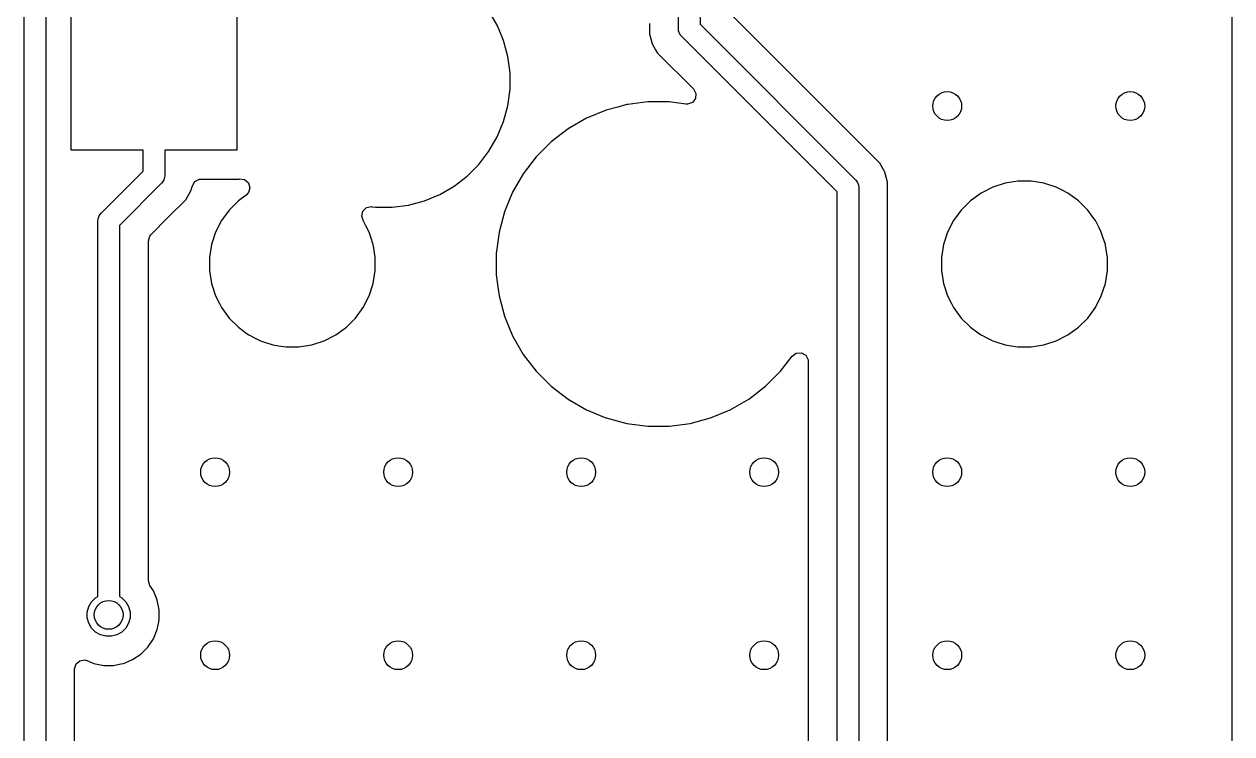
# Model space of a CAD drawing. Extents: x 2.6 to 14.2, y -9.4 to -3.8.
# Drawn here: x 3.379 to 4.039, y -7.573 to -7.186 of the extents above; entities that cross this region are included whole.
import ezdxf

# ---------------------------------------------------------------- set-up
doc = ezdxf.new("R2010")
doc.units = 0
doc.header["$MEASUREMENT"] = 0
doc.layers.add('BLACK', color=7, linetype='CONTINUOUS')

msp = doc.modelspace()

# ---------------------------------------------------------------- linework, layer by layer
at = {"layer": 'BLACK', "linetype": 'CONTINUOUS'}
for p, q in [((3.73635, -7.18827), (3.73635, -6.89933)), ((3.74816, -6.90177), (3.74816, -7.18582)), ((3.3789, -8.06355), (3.3789, -6.99472)), ((3.39071, -6.99472), (3.39071, -8.0611)), ((4.03872, -7.01562), (4.03872, -7.88956)), ((3.40457, -7.25465), (3.40457, -7.17591)), ((3.49512, -7.17591), (3.49512, -7.25465)), ((3.63738, -7.18631), (3.63286, -7.17849)), ((3.72058, -7.18541), (3.72058, -7.19112)), ((3.84633, -7.26169), (3.76536, -7.18072)), ((3.63841, -7.18881), (3.63738, -7.18631)), ((3.63738, -7.18631), (3.63738, -7.18631)), ((3.63738, -7.18631), (3.63738, -7.18631)), ((3.64083, -7.19466), (3.63841, -7.18881)), ((3.72058, -7.19112), (3.72206, -7.19663)), ((3.73646, -7.18942), (3.73635, -7.18827)), ((3.73735, -7.19155), (3.73646, -7.18942)), ((3.73808, -7.19244), (3.73735, -7.19155)), ((3.74816, -7.18582), (3.83316, -7.27082)), ((3.64317, -7.20338), (3.64083, -7.19466)), ((3.72206, -7.19663), (3.72386, -7.19976)), ((3.82308, -7.27744), (3.73808, -7.19244)), ((3.64435, -7.21234), (3.64317, -7.20338)), ((3.72386, -7.19976), (3.72491, -7.20158)), ((3.72491, -7.20158), (3.72491, -7.20158)), ((3.72491, -7.20158), (3.74451, -7.22117)), ((3.64435, -7.22138), (3.64435, -7.21234)), ((3.64317, -7.23033), (3.64435, -7.22138)), ((3.74451, -7.22117), (3.74583, -7.22359)), ((3.74583, -7.22359), (3.74563, -7.22633)), ((3.64083, -7.23906), (3.64317, -7.23033)), ((3.7033, -7.23106), (3.69689, -7.23278)), ((3.70811, -7.22977), (3.7033, -7.23106)), ((3.70866, -7.2297), (3.70811, -7.22977)), ((3.71963, -7.22826), (3.70866, -7.2297)), ((3.73124, -7.22826), (3.71963, -7.22826)), ((3.71963, -7.22826), (3.71963, -7.22826)), ((3.74042, -7.22946), (3.73124, -7.22826)), ((3.73124, -7.22826), (3.73124, -7.22826)), ((3.73124, -7.22826), (3.73124, -7.22826)), ((3.74141, -7.22949), (3.74042, -7.22946)), ((3.74398, -7.22853), (3.74141, -7.22949)), ((3.74563, -7.22633), (3.74398, -7.22853)), ((3.68616, -7.23722), (3.6761, -7.24303)), ((3.69689, -7.23278), (3.68616, -7.23722)), ((3.68616, -7.23722), (3.68616, -7.23722)), ((3.69689, -7.23278), (3.69689, -7.23278)), ((3.63738, -7.24741), (3.64083, -7.23906)), ((3.6761, -7.24303), (3.66689, -7.2501)), ((3.63286, -7.25523), (3.63738, -7.24741)), ((3.66689, -7.2501), (3.65868, -7.25831)), ((3.66689, -7.2501), (3.66689, -7.2501)), ((3.44394, -7.25465), (3.40457, -7.25465)), ((3.44394, -7.26605), (3.44394, -7.25465)), ((3.49512, -7.25465), (3.45575, -7.25465)), ((3.45575, -7.25465), (3.45575, -7.2685)), ((3.62736, -7.2624), (3.63286, -7.25523)), ((3.62097, -7.26878), (3.62736, -7.2624)), ((3.62736, -7.2624), (3.62736, -7.2624)), ((3.62736, -7.2624), (3.62736, -7.2624)), ((3.65868, -7.25831), (3.6516, -7.26753)), ((3.65868, -7.25831), (3.65868, -7.25831)), ((3.84877, -7.26592), (3.84633, -7.26169)), ((3.84633, -7.26169), (3.84633, -7.26169)), ((3.42091, -7.28908), (3.44394, -7.26605)), ((3.45517, -7.27077), (3.45475, -7.27178)), ((3.45563, -7.26965), (3.45517, -7.27077)), ((3.45575, -7.2685), (3.45563, -7.26965)), ((3.47223, -7.27169), (3.4747, -7.27049)), ((3.4747, -7.27049), (3.47551, -7.27042)), ((3.47551, -7.27042), (3.49636, -7.27042)), ((3.49636, -7.27042), (3.49664, -7.27038)), ((3.49664, -7.27038), (3.49937, -7.27073)), ((3.49937, -7.27073), (3.50148, -7.2725)), ((3.6138, -7.27428), (3.62097, -7.26878)), ((3.62097, -7.26878), (3.62097, -7.26878)), ((3.62097, -7.26878), (3.62097, -7.26878)), ((3.6516, -7.26753), (3.6458, -7.27759)), ((3.83316, -7.27082), (3.83389, -7.27172)), ((3.84895, -7.26622), (3.84877, -7.26592)), ((3.84918, -7.26663), (3.84895, -7.26622)), ((3.85066, -7.27214), (3.84918, -7.26663)), ((3.45402, -7.27268), (3.43099, -7.2957)), ((3.45475, -7.27178), (3.45402, -7.27268)), ((3.46719, -7.28181), (3.47004, -7.27687)), ((3.47004, -7.27687), (3.47048, -7.27522)), ((3.47048, -7.27522), (3.47055, -7.27495)), ((3.47055, -7.27495), (3.4708, -7.27404)), ((3.4708, -7.27404), (3.47223, -7.27169)), ((3.50155, -7.27778), (3.50028, -7.27915)), ((3.50148, -7.2725), (3.50229, -7.27513)), ((3.50229, -7.27513), (3.50155, -7.27778)), ((3.60598, -7.2788), (3.6138, -7.27428)), ((3.6458, -7.27759), (3.64135, -7.28832)), ((3.6458, -7.27759), (3.6458, -7.27759)), ((3.82308, -8.09609), (3.82308, -7.27744)), ((3.83389, -7.27172), (3.83417, -7.27237)), ((3.83417, -7.27237), (3.83478, -7.27384)), ((3.83478, -7.27384), (3.83489, -7.275)), ((3.83489, -7.275), (3.83489, -8.09853)), ((3.85066, -7.31329), (3.85066, -7.27214)), ((3.85066, -7.27214), (3.85066, -7.27214)), ((3.90805, -7.27488), (3.90169, -7.27812)), ((3.91483, -7.27268), (3.90805, -7.27488)), ((3.90805, -7.27488), (3.90805, -7.27488)), ((3.92187, -7.27156), (3.91483, -7.27268)), ((3.929, -7.27156), (3.92187, -7.27156)), ((3.92187, -7.27156), (3.92187, -7.27156)), ((3.93604, -7.27268), (3.929, -7.27156)), ((3.929, -7.27156), (3.929, -7.27156)), ((3.94282, -7.27488), (3.93604, -7.27268)), ((3.94605, -7.27653), (3.94282, -7.27488)), ((3.94282, -7.27488), (3.94282, -7.27488)), ((3.94917, -7.27812), (3.94605, -7.27653)), ((3.45767, -7.29132), (3.46719, -7.28181)), ((3.49593, -7.28231), (3.49088, -7.28735)), ((3.50028, -7.27915), (3.49593, -7.28231)), ((3.49593, -7.28231), (3.49593, -7.28231)), ((3.58891, -7.2846), (3.59763, -7.28226)), ((3.59763, -7.28226), (3.60598, -7.2788)), ((3.89593, -7.28231), (3.89088, -7.28735)), ((3.90169, -7.27812), (3.89593, -7.28231)), ((3.89593, -7.28231), (3.89593, -7.28231)), ((3.95494, -7.28231), (3.94917, -7.27812)), ((3.94917, -7.27812), (3.94917, -7.27812)), ((3.94917, -7.27812), (3.94917, -7.27812)), ((3.95998, -7.28735), (3.95494, -7.28231)), ((3.95494, -7.28231), (3.95494, -7.28231)), ((3.41929, -7.2921), (3.41995, -7.29051)), ((3.41995, -7.29051), (3.42018, -7.28998)), ((3.42018, -7.28998), (3.42091, -7.28908)), ((3.49088, -7.28735), (3.48669, -7.29312)), ((3.49088, -7.28735), (3.49088, -7.28735)), ((3.56332, -7.29062), (3.56394, -7.28794)), ((3.56413, -7.29292), (3.56332, -7.29062)), ((3.56394, -7.28794), (3.56591, -7.28602)), ((3.56591, -7.28602), (3.56861, -7.28548)), ((3.56861, -7.28548), (3.56882, -7.2855)), ((3.56882, -7.2855), (3.57092, -7.28578)), ((3.57092, -7.28578), (3.57092, -7.28578)), ((3.57092, -7.28578), (3.57995, -7.28578)), ((3.57995, -7.28578), (3.58891, -7.2846)), ((3.57995, -7.28578), (3.57995, -7.28578)), ((3.64135, -7.28832), (3.63836, -7.29947)), ((3.64135, -7.28832), (3.64135, -7.28832)), ((3.89088, -7.28735), (3.88669, -7.29312)), ((3.89088, -7.28735), (3.89088, -7.28735)), ((3.9628, -7.29123), (3.95998, -7.28735)), ((3.95998, -7.28735), (3.95998, -7.28735)), ((3.41918, -7.29326), (3.41929, -7.2921)), ((3.41918, -7.49838), (3.41918, -7.29326)), ((3.43099, -7.2957), (3.43099, -7.49838)), ((3.44819, -7.3008), (3.45767, -7.29132)), ((3.48669, -7.29312), (3.48346, -7.29947)), ((3.56407, -7.29295), (3.56413, -7.29292)), ((3.56417, -7.29312), (3.56407, -7.29295)), ((3.5656, -7.29593), (3.56417, -7.29312)), ((3.56417, -7.29312), (3.56417, -7.29312)), ((3.56417, -7.29312), (3.56417, -7.29312)), ((3.56741, -7.29947), (3.5656, -7.29593)), ((3.88669, -7.29312), (3.88346, -7.29947)), ((3.96417, -7.29312), (3.9628, -7.29123)), ((3.96622, -7.29714), (3.96417, -7.29312)), ((3.96741, -7.29947), (3.96622, -7.29714)), ((3.44676, -7.30426), (3.44753, -7.30162)), ((3.44753, -7.30162), (3.44819, -7.3008)), ((3.48346, -7.29947), (3.48125, -7.30625)), ((3.48346, -7.29947), (3.48346, -7.29947)), ((3.56831, -7.30223), (3.56741, -7.29947)), ((3.56741, -7.29947), (3.56741, -7.29947)), ((3.56961, -7.30625), (3.56831, -7.30223)), ((3.63835, -7.29954), (3.63683, -7.31105)), ((3.63836, -7.29947), (3.63835, -7.29954)), ((3.63835, -7.29954), (3.63835, -7.29954)), ((3.88346, -7.29947), (3.88125, -7.30625)), ((3.88346, -7.29947), (3.88346, -7.29947)), ((3.96831, -7.30223), (3.96741, -7.29947)), ((3.96741, -7.29947), (3.96741, -7.29947)), ((3.96961, -7.30625), (3.96831, -7.30223)), ((3.44676, -7.48981), (3.44676, -7.30426)), ((3.48125, -7.30625), (3.48014, -7.31329)), ((3.5699, -7.30806), (3.56961, -7.30625)), ((3.57073, -7.31329), (3.5699, -7.30806)), ((3.88125, -7.30625), (3.88014, -7.31329)), ((3.9699, -7.30806), (3.96961, -7.30625)), ((3.97073, -7.31329), (3.9699, -7.30806)), ((3.48014, -7.31329), (3.48014, -7.32042)), ((3.57073, -7.32042), (3.57073, -7.31329)), ((3.63683, -7.31105), (3.63683, -7.32267)), ((3.85066, -8.06786), (3.85066, -7.31329)), ((3.88014, -7.31329), (3.88014, -7.32042)), ((3.97073, -7.32042), (3.97073, -7.31329)), ((3.48014, -7.32042), (3.48125, -7.32746)), ((3.56961, -7.32746), (3.57036, -7.32273)), ((3.57036, -7.32273), (3.57073, -7.32042)), ((3.63683, -7.32267), (3.63786, -7.33051)), ((3.88014, -7.32042), (3.88125, -7.32746)), ((3.96961, -7.32746), (3.97036, -7.32273)), ((3.97036, -7.32273), (3.97073, -7.32042)), ((3.48125, -7.32746), (3.48346, -7.33425)), ((3.56741, -7.33425), (3.56961, -7.32746)), ((3.63786, -7.33051), (3.63835, -7.33418)), ((3.88125, -7.32746), (3.88346, -7.33425)), ((3.96741, -7.33425), (3.96961, -7.32746)), ((3.48346, -7.33425), (3.48346, -7.33425)), ((3.48346, -7.33425), (3.4856, -7.33846)), ((3.56417, -7.3406), (3.56741, -7.33425)), ((3.63835, -7.33418), (3.64135, -7.3454)), ((3.88346, -7.33425), (3.88346, -7.33425)), ((3.88346, -7.33425), (3.8856, -7.33846)), ((3.96417, -7.3406), (3.96741, -7.33425)), ((3.4856, -7.33846), (3.48654, -7.34029)), ((3.48654, -7.34029), (3.48669, -7.3406)), ((3.48669, -7.3406), (3.49088, -7.34637)), ((3.55998, -7.34637), (3.56417, -7.3406)), ((3.8856, -7.33846), (3.88654, -7.34029)), ((3.88654, -7.34029), (3.88669, -7.3406)), ((3.88669, -7.3406), (3.89088, -7.34637)), ((3.95998, -7.34637), (3.96417, -7.3406)), ((3.49088, -7.34637), (3.49088, -7.34637)), ((3.49088, -7.34637), (3.49593, -7.35141)), ((3.55494, -7.35141), (3.55998, -7.34637)), ((3.64135, -7.3454), (3.64135, -7.3454)), ((3.64135, -7.3454), (3.6458, -7.35613)), ((3.89088, -7.34637), (3.89088, -7.34637)), ((3.89088, -7.34637), (3.89593, -7.35141)), ((3.95494, -7.35141), (3.95998, -7.34637)), ((3.49593, -7.35141), (3.49593, -7.35141)), ((3.49593, -7.35141), (3.50078, -7.35493)), ((3.50078, -7.35493), (3.50169, -7.3556)), ((3.50169, -7.3556), (3.50553, -7.35755)), ((3.54282, -7.35884), (3.54917, -7.3556)), ((3.54917, -7.3556), (3.55494, -7.35141)), ((3.6458, -7.35613), (3.6458, -7.35613)), ((3.6458, -7.35613), (3.6516, -7.36619)), ((3.89593, -7.35141), (3.89593, -7.35141)), ((3.89593, -7.35141), (3.90078, -7.35493)), ((3.90078, -7.35493), (3.90169, -7.3556)), ((3.90169, -7.3556), (3.90553, -7.35755)), ((3.94282, -7.35884), (3.94917, -7.3556)), ((3.94917, -7.3556), (3.95494, -7.35141)), ((3.50553, -7.35755), (3.50805, -7.35884)), ((3.50805, -7.35884), (3.50805, -7.35884)), ((3.50805, -7.35884), (3.5097, -7.35937)), ((3.5097, -7.35937), (3.51483, -7.36104)), ((3.51483, -7.36104), (3.51809, -7.36155)), ((3.51809, -7.36155), (3.52187, -7.36215)), ((3.52187, -7.36215), (3.52187, -7.36215)), ((3.52187, -7.36215), (3.529, -7.36215)), ((3.529, -7.36215), (3.53241, -7.36161)), ((3.53241, -7.36161), (3.53604, -7.36104)), ((3.53604, -7.36104), (3.54282, -7.35884)), ((3.90553, -7.35755), (3.90805, -7.35884)), ((3.90805, -7.35884), (3.90805, -7.35884)), ((3.90805, -7.35884), (3.9097, -7.35937)), ((3.9097, -7.35937), (3.91483, -7.36104)), ((3.91483, -7.36104), (3.91809, -7.36155)), ((3.91809, -7.36155), (3.92187, -7.36215)), ((3.92187, -7.36215), (3.92187, -7.36215)), ((3.92187, -7.36215), (3.929, -7.36215)), ((3.929, -7.36215), (3.93241, -7.36161)), ((3.93241, -7.36161), (3.93604, -7.36104)), ((3.93604, -7.36104), (3.94282, -7.35884)), ((3.6516, -7.36619), (3.65868, -7.3754)), ((3.79219, -7.3754), (3.79856, -7.36711)), ((3.79856, -7.36711), (3.80078, -7.36549)), ((3.80078, -7.36549), (3.80352, -7.36532)), ((3.80352, -7.36532), (3.80592, -7.36667)), ((3.80592, -7.36667), (3.80721, -7.3691)), ((3.80721, -7.3691), (3.80731, -7.37008)), ((3.80731, -7.37008), (3.80731, -8.08753)), ((3.65868, -7.3754), (3.65868, -7.3754)), ((3.65868, -7.3754), (3.66689, -7.38362)), ((3.78398, -7.38362), (3.79219, -7.3754)), ((3.66689, -7.38362), (3.66689, -7.38362)), ((3.66689, -7.38362), (3.6761, -7.39069)), ((3.77476, -7.39069), (3.78398, -7.38362)), ((3.6761, -7.39069), (3.68616, -7.39649)), ((3.68616, -7.39649), (3.68616, -7.39649)), ((3.68616, -7.39649), (3.68616, -7.39649)), ((3.68616, -7.39649), (3.69367, -7.39961)), ((3.75397, -7.40094), (3.7647, -7.39649)), ((3.7647, -7.39649), (3.77476, -7.39069)), ((3.69367, -7.39961), (3.69666, -7.40084)), ((3.69666, -7.40084), (3.69689, -7.40094)), ((3.69689, -7.40094), (3.70811, -7.40394)), ((3.74276, -7.40394), (3.75397, -7.40094)), ((3.70811, -7.40394), (3.71963, -7.40546)), ((3.71963, -7.40546), (3.71963, -7.40546)), ((3.71963, -7.40546), (3.73124, -7.40546)), ((3.73124, -7.40546), (3.74276, -7.40394)), ((3.73124, -7.40546), (3.73124, -7.40546)), ((3.44676, -7.4899), (3.44676, -7.48981)), ((3.44758, -7.49252), (3.44676, -7.4899)), ((3.44953, -7.49543), (3.44758, -7.49252)), ((3.45141, -7.49999), (3.44953, -7.49543)), ((3.44953, -7.49543), (3.44953, -7.49543)), ((3.41417, -7.50398), (3.41572, -7.50131)), ((3.41572, -7.50131), (3.4179, -7.49913)), ((3.4179, -7.49913), (3.41918, -7.49838)), ((3.43099, -7.49838), (3.43228, -7.49913)), ((3.43228, -7.49913), (3.43446, -7.50131)), ((3.43446, -7.50131), (3.436, -7.50398)), ((3.45161, -7.50045), (3.45141, -7.49999)), ((3.45267, -7.50578), (3.45161, -7.50045)), ((3.45161, -7.50045), (3.45161, -7.50045)), ((3.45161, -7.50045), (3.45161, -7.50045)), ((3.41338, -7.50695), (3.41417, -7.50398)), ((3.41338, -7.51004), (3.41338, -7.50695)), ((3.436, -7.50398), (3.4368, -7.50695)), ((3.4368, -7.50695), (3.4368, -7.51004)), ((3.45267, -7.51121), (3.45267, -7.50578)), ((3.41417, -7.51302), (3.41338, -7.51004)), ((3.41572, -7.51569), (3.41417, -7.51302)), ((3.436, -7.51302), (3.43446, -7.51569)), ((3.4368, -7.51004), (3.436, -7.51302)), ((3.45161, -7.51654), (3.45228, -7.51316)), ((3.45228, -7.51316), (3.45267, -7.51121)), ((3.4179, -7.51787), (3.41572, -7.51569)), ((3.42057, -7.51941), (3.4179, -7.51787)), ((3.42354, -7.52021), (3.42057, -7.51941)), ((3.42663, -7.52021), (3.42354, -7.52021)), ((3.42961, -7.51941), (3.42663, -7.52021)), ((3.43228, -7.51787), (3.42961, -7.51941)), ((3.43446, -7.51569), (3.43228, -7.51787)), ((3.44651, -7.52608), (3.44953, -7.52156)), ((3.44953, -7.52156), (3.45161, -7.51654)), ((3.44267, -7.52992), (3.44651, -7.52608)), ((3.40726, -7.53531), (3.40933, -7.53351)), ((3.40933, -7.53351), (3.41206, -7.53311)), ((3.41206, -7.53311), (3.41323, -7.53344)), ((3.41323, -7.53344), (3.41704, -7.53501)), ((3.41704, -7.53501), (3.41704, -7.53501)), ((3.41704, -7.53501), (3.41704, -7.53501)), ((3.41704, -7.53501), (3.42237, -7.53607)), ((3.43175, -7.53529), (3.43313, -7.53501)), ((3.43313, -7.53501), (3.43772, -7.53311)), ((3.43772, -7.53311), (3.43815, -7.53294)), ((3.43815, -7.53294), (3.44267, -7.52992)), ((3.43815, -7.53294), (3.43815, -7.53294)), ((3.43815, -7.53294), (3.43815, -7.53294)), ((3.40648, -7.53795), (3.40726, -7.53531)), ((3.40648, -8.05255), (3.40648, -7.53795)), ((3.42237, -7.53607), (3.42237, -7.53607)), ((3.42237, -7.53607), (3.4278, -7.53607)), ((3.4278, -7.53607), (3.43175, -7.53529))]:
    msp.add_line(p, q, dxfattribs=at)
at = {"layer": 'BLACK'}
for centre in [(3.88323, -7.23054), (3.98323, -7.23054), (3.48323, -7.43054), (3.58323, -7.43054), (3.68323, -7.43054), (3.78323, -7.43054), (3.88323, -7.43054), (3.98323, -7.43054), (3.42509, -7.5085), (3.48323, -7.53054), (3.58323, -7.53054), (3.68323, -7.53054), (3.78323, -7.53054), (3.88323, -7.53054), (3.98323, -7.53054)]:
    msp.add_circle(centre, 0.00787, dxfattribs=at)

doc.saveas('drawing.dxf')
